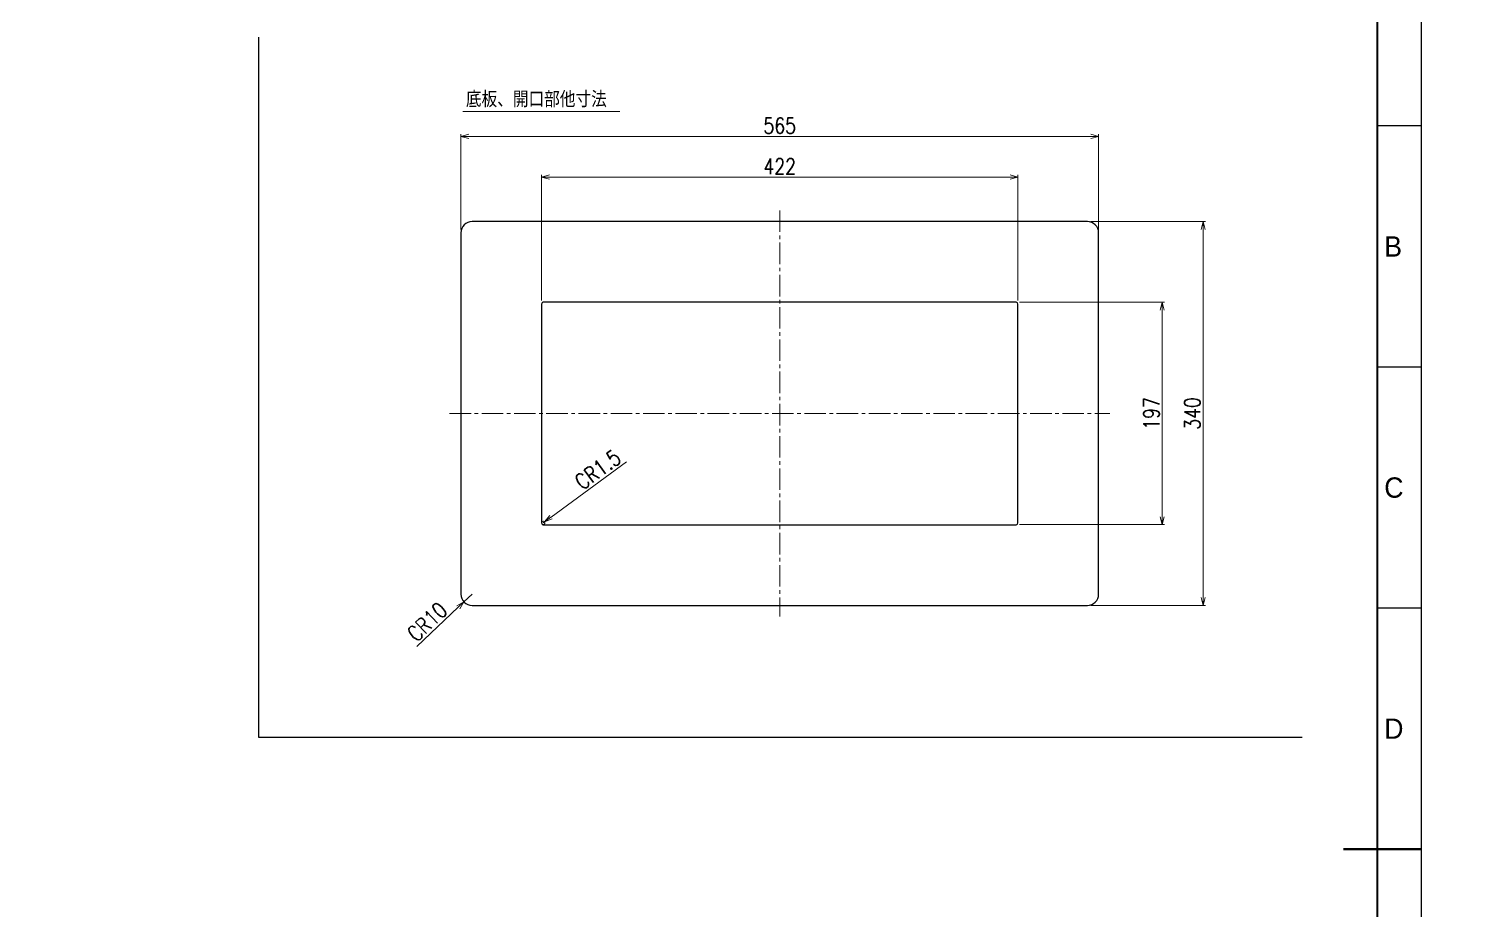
# Model space of a CAD drawing. Header units: millimetres. Extents: x 0 to 51411, y 0 to 16902.
# Drawn here: x 24248 to 25524, y 1425 to 2206 of the extents above; entities that cross this region are included whole.
import ezdxf
from ezdxf import colors
from ezdxf.entities.mleader import LeaderData, LeaderLine
from ezdxf.enums import TextEntityAlignment as Align
from ezdxf.math import Vec2, Vec3

# ---------------------------------------------------------------- set-up
doc = ezdxf.new("R2010")
doc.units = ezdxf.units.MM
doc.linetypes.add('CENTER2', pattern=[28.575, 19.05, -3.175, 3.175, -3.175])
for name, color, linetype, lineweight in [('01_外形線', 7, 'Continuous', 25), ('04_中心線', 1, 'CENTER2', 9), ('06_文字', 7, 'Continuous', 13), ('07_寸法線', 3, 'Continuous', 9), ('99_図枠', 7, 'Continuous', 40)]:
    doc.layers.add(name, color=color, linetype=linetype, lineweight=lineweight)
doc.styles.add('KSS_TXT', font='txt.shx', dxfattribs={"bigfont": 'extfont2.shx'})
doc.styles.get("Standard").update_dxf_attribs({"font": 'arial.ttf'})
doc.styles.add('寸法用', font='simplex.shx', dxfattribs={"width": 0.8, "bigfont": '@extfont2.shx'})
doc.styles.add('表題用', font='MS PGothic.ttf')
doc.dimstyles.new('機械製図用', dxfattribs={"dimtxt": 3.5, "dimasz": 3.5, "dimexe": 2, "dimexo": 0, "dimgap": 1.2, "dimtad": 1, "dimdsep": 46, "dimtxsty": '寸法用', "dimblk": 'OPEN30', "dimcen": 0, "dimclrd": 256, "dimclre": 256, "dimclrt": 7, "dimazin": 2, "dimtm": 1e-09, "dimtfac": 0.75, "dimtmove": 0, "dimatfit": 3, "dimldrblk": 'OPEN30', "dimfxl": 1, "dimlwd": -1, "dimlwe": -1, "dimarcsym": 0})

# ---------------------------------------------------------------- blocks, each defined once
blk = doc.blocks.new('_Open30')
at = {"color": 0, "linetype": 'ByBlock', "lineweight": -2}
for p, q in [((-1, 0.27), (0, 0)), ((0, 0), (-1, -0.27)), ((0, 0), (-1, 0))]:
    blk.add_line(p, q, dxfattribs=at)
blk = doc.blocks.new('*D1161')
at = {"layer": '07_寸法線', "transparency": 16777216}
for p, q in [((25188.5, 2035.6), (25290.1, 2035.6)), ((25288.1, 2028.6), (25288.1, 1702.6)), ((25188.5, 1695.6), (25290.1, 1695.6))]:
    blk.add_line(p, q, dxfattribs=at)
at = {"layer": 'Defpoints', "color": 0, "transparency": 16777216}
for p in [(25185.5, 2035.6), (25185.5, 1695.6), (25288.1, 1695.6)]:
    blk.add_point(p, dxfattribs=at)
at = {"layer": '07_寸法線', "transparency": 16777216, "xscale": 7, "yscale": 7, "zscale": 7}
for p, rotation in [((25288.1, 2035.6), 90), ((25288.1, 1695.6), 270)]:
    blk.add_blockref('_Open30', p, dxfattribs=dict(at, rotation=rotation))
at = {"layer": '07_寸法線', "color": 7, "transparency": 16777216, "insert": (25278.6, 1865.6), "char_height": 14, "attachment_point": 5, "rotation": 90, "style": '寸法用'}
blk.add_mtext('340', dxfattribs=at)
blk = doc.blocks.new('*D1162')
at = {"layer": '07_寸法線', "transparency": 16777216}
for p, q in [((24630.5, 2028.6), (24630.5, 2113.1)), ((25188.5, 2111.1), (24637.5, 2111.1)), ((25195.5, 2021.4), (25195.5, 2113.1))]:
    blk.add_line(p, q, dxfattribs=at)
at = {"layer": 'Defpoints', "color": 0, "transparency": 16777216}
for p in [(24630.5, 2111.1), (24630.5, 2025.6), (25195.5, 2018.4)]:
    blk.add_point(p, dxfattribs=at)
at = {"layer": '07_寸法線', "transparency": 16777216, "xscale": 7, "yscale": 7, "zscale": 7, "rotation": 180}
blk.add_blockref('_Open30', (24630.5, 2111.1), dxfattribs=at)
at = {"layer": '07_寸法線', "transparency": 16777216, "xscale": 7, "yscale": 7, "zscale": 7}
blk.add_blockref('_Open30', (25195.5, 2111.1), dxfattribs=at)
at = {"layer": '07_寸法線', "color": 7, "transparency": 16777216, "insert": (24913, 2120.6), "char_height": 14, "attachment_point": 5, "style": '寸法用'}
blk.add_mtext('565', dxfattribs=at)
blk = doc.blocks.new('*D1166')
at = {"layer": '07_寸法線', "transparency": 16777216}
for p, q in [((24702, 1965.6), (24702, 2077)), ((25117, 2075), (24709, 2075)), ((25124, 1965.6), (25124, 2077))]:
    blk.add_line(p, q, dxfattribs=at)
at = {"layer": 'Defpoints', "color": 0, "transparency": 16777216}
for p in [(24702, 2075), (24702, 1962.6), (25124, 1962.6)]:
    blk.add_point(p, dxfattribs=at)
at = {"layer": '07_寸法線', "transparency": 16777216, "xscale": 7, "yscale": 7, "zscale": 7, "rotation": 180}
blk.add_blockref('_Open30', (24702, 2075), dxfattribs=at)
at = {"layer": '07_寸法線', "transparency": 16777216, "xscale": 7, "yscale": 7, "zscale": 7}
blk.add_blockref('_Open30', (25124, 2075), dxfattribs=at)
at = {"layer": '07_寸法線', "color": 7, "transparency": 16777216, "insert": (24913, 2084.5), "char_height": 14, "attachment_point": 5, "style": '寸法用'}
blk.add_mtext('422', dxfattribs=at)
blk = doc.blocks.new('*D1167')
at = {"layer": '07_寸法線', "transparency": 16777216}
for p, q in [((25125.5, 1964.1), (25253.8, 1964.1)), ((25251.8, 1957.1), (25251.8, 1774.1)), ((25125.5, 1767.1), (25253.8, 1767.1))]:
    blk.add_line(p, q, dxfattribs=at)
at = {"layer": 'Defpoints', "color": 0, "transparency": 16777216}
for p in [(25122.5, 1964.1), (25122.5, 1767.1), (25251.8, 1767.1)]:
    blk.add_point(p, dxfattribs=at)
at = {"layer": '07_寸法線', "transparency": 16777216, "xscale": 7, "yscale": 7, "zscale": 7}
for p, rotation in [((25251.8, 1964.1), 90), ((25251.8, 1767.1), 270)]:
    blk.add_blockref('_Open30', p, dxfattribs=dict(at, rotation=rotation))
at = {"layer": '07_寸法線', "color": 7, "transparency": 16777216, "insert": (25242.3, 1865.6), "char_height": 14, "attachment_point": 5, "rotation": 90, "style": '寸法用'}
blk.add_mtext('197', dxfattribs=at)
blk = doc.blocks.new('*D1172')
at = {"layer": '07_寸法線', "transparency": 16777216}
for p, q in [((24640.5, 1705.6), (24633.3, 1698.7)), ((24591.6, 1659.2), (24628.2, 1693.9))]:
    blk.add_line(p, q, dxfattribs=at)
at = {"layer": 'Defpoints', "color": 0, "transparency": 16777216}
for p in [(24633.3, 1698.7), (24640.5, 1705.6)]:
    blk.add_point(p, dxfattribs=at)
at = {"layer": '07_寸法線', "transparency": 16777216, "xscale": 7, "yscale": 7, "zscale": 7, "rotation": 43.4863604931793}
blk.add_blockref('_Open30', (24633.3, 1698.7), dxfattribs=at)
at = {"layer": '07_寸法線', "color": 7, "transparency": 16777216, "insert": (24600.8, 1681), "char_height": 14, "attachment_point": 5, "rotation": 43.4864, "style": '寸法用'}
blk.add_mtext('CR10', dxfattribs=at)
blk = doc.blocks.new('*D1173')
at = {"layer": '07_寸法線', "transparency": 16777216}
for p, q in [((24777.2, 1822.7), (24710.4, 1773.6)), ((24703.5, 1768.6), (24704.7, 1769.5))]:
    blk.add_line(p, q, dxfattribs=at)
blk.add_arc((24703.5, 1768.6), 1.5, 270, 112.7216, dxfattribs=at)
at = {"layer": 'Defpoints', "color": 0, "transparency": 16777216}
for p in [(24703.5, 1768.6), (24704.7, 1769.5)]:
    blk.add_point(p, dxfattribs=at)
at = {"layer": '07_寸法線', "transparency": 16777216, "xscale": 7, "yscale": 7, "zscale": 7, "rotation": 216.3272322258299}
blk.add_blockref('_Open30', (24704.7, 1769.5), dxfattribs=at)
at = {"layer": '07_寸法線', "color": 7, "transparency": 16777216, "insert": (24751.9, 1815.9), "char_height": 14, "attachment_point": 5, "rotation": 36.3272, "style": '寸法用'}
blk.add_mtext('CR1.5', dxfattribs=at)
blk = doc.blocks.new('AM_BALLOON1')
at = {"transparency": 16777216}
blk.add_circle((0, 0), 5, dxfattribs=at)
blk.add_attdef('B_NUMBER', text='', height=3, dxfattribs=at).set_placement((0, 0), align=Align.MIDDLE_CENTER)
blk = doc.blocks.new('_OPEN')
at = {"color": 0, "linetype": 'ByBlock'}
for p, q in [((-1, 0.17), (0, 0)), ((0, 0), (-1, -0.17)), ((0, 0), (-1, 0))]:
    blk.add_line(p, q, dxfattribs=at)

msp = doc.modelspace()

# ---------------------------------------------------------------- linework, layer by layer
at = {"layer": '01_外形線'}
for p, q in [((24451.384, 2198.957), (24451.384, 1578.746)), ((24451.384, 1578.746), (25375.925, 1578.746))]:
    msp.add_line(p, q, dxfattribs=at)
for points in [[(24640.515, 1695.564), (25185.515, 1695.564, 0.41421356), (25195.515, 1705.564), (25195.515, 2025.564, 0.41421356), (25185.515, 2035.564), (24640.515, 2035.564, 0.41421356), (24630.515, 2025.564), (24630.515, 1705.564, 0.41421356)], [(24703.515, 1767.064), (25122.515, 1767.064, 0.41421356), (25124.015, 1768.564), (25124.015, 1962.564, 0.41421356), (25122.515, 1964.064), (24703.515, 1964.064, 0.41421356), (24702.015, 1962.564), (24702.015, 1768.564, 0.41421356)]]:
    msp.add_lwpolyline(points, format="xyb", close=True, dxfattribs=at)
at = {"layer": '04_中心線'}
for p, q in [((24913.015, 2045.564), (24913.015, 1685.564)), ((24620.515, 1865.564), (25205.515, 1865.564))]:
    msp.add_line(p, q, dxfattribs=at)
at = {"layer": '07_寸法線'}
msp.add_line((24632.426, 2133.13), (24771.494, 2133.13), dxfattribs=at)
at = {"layer": '99_図枠', "lineweight": 25}
for p, q in [((25481.54, 2120.372), (25442.54, 2120.372)), ((25481.54, 1906.755), (25442.54, 1906.755)), ((25481.54, 1693.137), (25442.54, 1693.137))]:
    msp.add_line(p, q, dxfattribs=at)
at = {"layer": '99_図枠', "lineweight": 53}
msp.add_line((25481.54, 1479.52), (25412.54, 1479.52), dxfattribs=at)
at = {"layer": '99_図枠'}
msp.add_lwpolyline([(23181.74, 664.051), (25442.54, 664.051), (25442.54, 2294.989), (23181.74, 2294.989)], close=True, dxfattribs=at)
at = {"layer": 'Defpoints'}
msp.add_lwpolyline([(23064.86, 625.051), (25481.54, 625.051), (25481.54, 2333.989), (23064.86, 2333.989)], close=True, dxfattribs=at)

# ---------------------------------------------------------------- texts
at = {"layer": '06_文字', "color": 3, "style": 'KSS_TXT', "width": 0.9}
msp.add_text('底板、開口部他寸法', height=14, dxfattribs=at).set_placement((24635.041, 2136.903))
at = {"layer": '99_図枠', "lineweight": 13, "style": '表題用'}
for s, p in [('B', (25448.54, 2013.563)), ('C', (25448.54, 1799.946)), ('D', (25448.54, 1586.329))]:
    msp.add_text(s, height=18, dxfattribs=at).set_placement(p, align=Align.MIDDLE_LEFT)

# ---------------------------------------------------------------- dimensions: what is measured, and where the dimension line sits
at = {"layer": '07_寸法線'}
for base, p1, p2, picture, middle in [((24630.515, 2111.149), (25195.515, 2018.406), (24630.515, 2025.564), '*D1162', (24913.015, 2120.649)), ((24702.015, 2074.959), (25124.015, 1962.564), (24702.015, 1962.564), '*D1166', (24913.015, 2084.459))]:
    dim = msp.add_linear_dim(base=base, p1=p1, p2=p2, dimstyle='機械製図用', override={"dimtxt": 14, "dimasz": 7, "dimexo": 3, "dimgap": 2.5}, dxfattribs=at)
    dim.commit()
    dim.dimension.update_dxf_attribs({"geometry": picture, "text_midpoint": middle})
for base, p1, p2, picture, middle in [((25288.05, 1695.564), (25185.515, 2035.564), (25185.515, 1695.564), '*D1161', (25278.55, 1865.564)), ((25251.839, 1767.064), (25122.515, 1964.064), (25122.515, 1767.064), '*D1167', (25242.339, 1865.564))]:
    dim = msp.add_linear_dim(base=base, p1=p1, p2=p2, angle=90, dimstyle='機械製図用', override={"dimtxt": 14, "dimasz": 7, "dimexo": 3, "dimgap": 2.5}, dxfattribs=at)
    dim.commit()
    dim.dimension.update_dxf_attribs({"geometry": picture, "text_midpoint": middle})
dim = msp.add_radius_dim(center=(24703.515, 1768.564), mpoint=(24704.723, 1769.452), text='C<>', dimstyle='機械製図用', override={"dimtxt": 14, "dimasz": 7, "dimgap": 2.5}, dxfattribs=at)
dim.commit()
dim.dimension.update_dxf_attribs({"geometry": '*D1173', "text_midpoint": (24757.541, 1808.289), "dimtype": 164})
dim = msp.add_radius_dim(center=(24640.515, 1705.564), mpoint=(24633.26, 1698.682), text='C<>', dimstyle='機械製図用', override={"dimtxt": 14, "dimasz": 7, "dimgap": 2.5}, dxfattribs=at)
dim.commit()
dim.dimension.update_dxf_attribs({"geometry": '*D1172', "text_midpoint": (24600.82, 1681.006)})

# ---------------------------------------------------------------- leaders
ml = msp.add_multileader_block('Standard', dxfattribs=at)
ml.set_content('AM_BALLOON1', color=256, scale=7.08707045)
ml.set_attribute('B_NUMBER', '28', width=0)
ml.set_leader_properties(color=256, linetype='ByLayer', lineweight=-1)
ml.set_arrow_properties(name='OPEN')
ml.build(insert=Vec2(0, 0))
ml.multileader.update_dxf_attribs({"leader_type": 0, "has_dogleg": 0, "text_right_attachment_type": 6, "dogleg_length": 0, "arrow_head_size": 3.544, "scale": 2.5, "block_connection_type": 1})
ctx = ml.context
ctx.base_point, ctx.scale, ctx.char_height, ctx.arrow_head_size, ctx.landing_gap_size, ctx.plane_origin = Vec3(32779.868, 3275.518), 2.5, 7.087, 3.544, 3.544, Vec3(32779.868, 3275.518)
ctx.right_attachment, ctx.attachment_type = 6, 1
notes = []
notes.append((ctx, [(0, (0, 0, 0), (0, 0), (1, 0), 1, [])]))
ctx.block.insert = Vec3(32779.868, 3275.518)
ml = msp.add_multileader_block('Standard', dxfattribs=at)
ml.set_content('AM_BALLOON1', color=256, scale=7.08707045)
ml.set_attribute('B_NUMBER', '29', width=0)
ml.set_leader_properties(color=256, linetype='ByLayer', lineweight=-1)
ml.set_arrow_properties(name='OPEN')
ml.build(insert=Vec2(0, 0))
ml.multileader.update_dxf_attribs({"leader_type": 0, "has_dogleg": 0, "text_right_attachment_type": 6, "dogleg_length": 0, "arrow_head_size": 3.544, "scale": 2.5, "block_connection_type": 1})
ctx = ml.context
ctx.base_point, ctx.scale, ctx.char_height, ctx.arrow_head_size, ctx.landing_gap_size, ctx.plane_origin = Vec3(34667.768, 3275.518), 2.5, 7.087, 3.544, 3.544, Vec3(34667.768, 3275.518)
ctx.right_attachment, ctx.attachment_type = 6, 1
notes.append((ctx, [(0, (0, 0, 0), (0, 0), (1, 0), 1, [])]))
ctx.block.insert = Vec3(34667.768, 3275.518)
ml = msp.add_multileader_block('Standard', dxfattribs=at)
ml.set_content('AM_BALLOON1', color=256, scale=7.08707045)
ml.set_attribute('B_NUMBER', '27', width=0)
ml.set_leader_properties(color=256, linetype='ByLayer', lineweight=-1)
ml.set_arrow_properties(name='OPEN')
ml.build(insert=Vec2(0, 0))
ml.multileader.update_dxf_attribs({"leader_type": 0, "has_dogleg": 0, "text_right_attachment_type": 6, "dogleg_length": 0, "arrow_head_size": 3.544, "scale": 2.5, "block_connection_type": 1})
ctx = ml.context
ctx.base_point, ctx.scale, ctx.char_height, ctx.arrow_head_size, ctx.landing_gap_size, ctx.plane_origin = Vec3(30037.828, 2881.684), 2.5, 7.087, 3.544, 3.544, Vec3(30037.828, 2881.684)
ctx.right_attachment, ctx.attachment_type = 6, 1
notes.append((ctx, [(0, (0, 0, 0), (0, 0), (1, 0), 1, [])]))
ctx.block.insert = Vec3(30037.828, 2881.684)
ml = msp.add_multileader_block('Standard', dxfattribs=at)
ml.set_content('AM_BALLOON1', color=256, scale=7.08707045)
ml.set_attribute('B_NUMBER', '26', width=0)
ml.set_leader_properties(color=256, linetype='ByLayer', lineweight=-1)
ml.set_arrow_properties(name='OPEN')
ml.build(insert=Vec2(0, 0))
ml.multileader.update_dxf_attribs({"leader_type": 0, "has_dogleg": 0, "text_right_attachment_type": 6, "dogleg_length": 0, "arrow_head_size": 3.544, "scale": 2.5, "block_connection_type": 1})
ctx = ml.context
ctx.base_point, ctx.scale, ctx.char_height, ctx.arrow_head_size, ctx.landing_gap_size, ctx.plane_origin = Vec3(28646.004, 2598.075), 2.5, 7.087, 3.544, 3.544, Vec3(28646.004, 2598.075)
ctx.right_attachment, ctx.attachment_type = 6, 1
notes.append((ctx, [(0, (0, 0, 0), (0, 0), (1, 0), 1, [])]))
ctx.block.insert = Vec3(28646.004, 2598.075)
ml = msp.add_multileader_block('Standard', dxfattribs=at)
ml.set_content('AM_BALLOON1', color=256, scale=5.62465909)
ml.set_attribute('B_NUMBER', '20', width=0)
ml.set_leader_properties(color=256, linetype='ByLayer', lineweight=-1)
ml.set_arrow_properties(name='OPEN')
ml.build(insert=Vec2(0, 0))
ml.multileader.update_dxf_attribs({"leader_type": 0, "has_dogleg": 0, "text_right_attachment_type": 6, "dogleg_length": 0, "arrow_head_size": 2.812, "scale": 2.5, "block_connection_type": 1})
ctx = ml.context
ctx.base_point, ctx.scale, ctx.char_height, ctx.arrow_head_size, ctx.landing_gap_size, ctx.plane_origin = Vec3(25957.692, 2209.708), 2.5, 5.625, 2.812, 2.812, Vec3(25957.692, 2209.708)
ctx.right_attachment, ctx.attachment_type = 6, 1
notes.append((ctx, [(0, (0, 0, 0), (0, 0), (1, 0), 1, [])]))
ctx.block.insert = Vec3(25957.692, 2209.708)
ml = msp.add_multileader_block('Standard', dxfattribs=at)
ml.set_content('AM_BALLOON1', color=256, scale=5.62465909)
ml.set_attribute('B_NUMBER', '23', width=0)
ml.set_leader_properties(color=256, linetype='ByLayer', lineweight=-1)
ml.set_arrow_properties(name='OPEN')
ml.build(insert=Vec2(0, 0))
ml.multileader.update_dxf_attribs({"leader_type": 0, "has_dogleg": 0, "text_right_attachment_type": 6, "dogleg_length": 0, "arrow_head_size": 2.812, "scale": 2.5, "block_connection_type": 1})
ctx = ml.context
ctx.base_point, ctx.scale, ctx.char_height, ctx.arrow_head_size, ctx.landing_gap_size, ctx.plane_origin = Vec3(27229.911, 2209.708), 2.5, 5.625, 2.812, 2.812, Vec3(27229.911, 2209.708)
ctx.right_attachment, ctx.attachment_type = 6, 1
notes.append((ctx, [(0, (0, 0, 0), (0, 0), (1, 0), 1, [])]))
ctx.block.insert = Vec3(27229.911, 2209.708)
ml = msp.add_multileader_block('Standard', dxfattribs=at)
ml.set_content('AM_BALLOON1', color=256, scale=4.99969697)
ml.set_attribute('B_NUMBER', '30', width=0)
ml.set_leader_properties(color=256, linetype='ByLayer', lineweight=-1)
ml.set_arrow_properties(name='OPEN')
ml.build(insert=Vec2(0, 0))
ml.multileader.update_dxf_attribs({"leader_type": 0, "has_dogleg": 0, "text_right_attachment_type": 6, "dogleg_length": 0, "arrow_head_size": 2.5, "scale": 2.5, "block_connection_type": 1})
ctx = ml.context
ctx.base_point, ctx.scale, ctx.char_height, ctx.arrow_head_size, ctx.landing_gap_size, ctx.plane_origin = Vec3(36368.352, 1874.031), 2.5, 5, 2.5, 2.5, Vec3(36368.352, 1874.031)
ctx.right_attachment, ctx.attachment_type = 6, 1
notes.append((ctx, [(0, (0, 0, 0), (0, 0), (1, 0), 1, [])]))
ctx.block.insert = Vec3(36368.352, 1874.031)
ml = msp.add_multileader_block('Standard', dxfattribs=at)
ml.set_content('AM_BALLOON1', color=256, scale=4.99969697)
ml.set_attribute('B_NUMBER', '31', width=0)
ml.set_leader_properties(color=256, linetype='ByLayer', lineweight=-1)
ml.set_arrow_properties(name='OPEN')
ml.build(insert=Vec2(0, 0))
ml.multileader.update_dxf_attribs({"leader_type": 0, "has_dogleg": 0, "text_right_attachment_type": 6, "dogleg_length": 0, "arrow_head_size": 2.5, "scale": 2.5, "block_connection_type": 1})
ctx = ml.context
ctx.base_point, ctx.scale, ctx.char_height, ctx.arrow_head_size, ctx.landing_gap_size, ctx.plane_origin = Vec3(37494.708, 1874.031), 2.5, 5, 2.5, 2.5, Vec3(37494.708, 1874.031)
ctx.right_attachment, ctx.attachment_type = 6, 1
notes.append((ctx, [(0, (0, 0, 0), (0, 0), (1, 0), 1, [])]))
ctx.block.insert = Vec3(37494.708, 1874.031)
ml = msp.add_multileader_block('Standard', dxfattribs=at)
ml.set_content('AM_BALLOON1', color=256, scale=5.62465909)
ml.set_attribute('B_NUMBER', '21', width=0)
ml.set_leader_properties(color=256, linetype='ByLayer', lineweight=-1)
ml.set_arrow_properties(name='OPEN')
ml.build(insert=Vec2(0, 0))
ml.multileader.update_dxf_attribs({"leader_type": 0, "has_dogleg": 0, "text_right_attachment_type": 6, "dogleg_length": 0, "arrow_head_size": 2.812, "scale": 2.5, "block_connection_type": 1})
ctx = ml.context
ctx.base_point, ctx.scale, ctx.char_height, ctx.arrow_head_size, ctx.landing_gap_size, ctx.plane_origin = Vec3(25957.692, 1752.745), 2.5, 5.625, 2.812, 2.812, Vec3(25957.692, 1752.745)
ctx.right_attachment, ctx.attachment_type = 6, 1
notes.append((ctx, [(0, (0, 0, 0), (0, 0), (1, 0), 1, [])]))
ctx.block.insert = Vec3(25957.692, 1752.745)
ml = msp.add_multileader_block('Standard', dxfattribs=at)
ml.set_content('AM_BALLOON1', color=256, scale=5.62465909)
ml.set_attribute('B_NUMBER', '24', width=0)
ml.set_leader_properties(color=256, linetype='ByLayer', lineweight=-1)
ml.set_arrow_properties(name='OPEN')
ml.build(insert=Vec2(0, 0))
ml.multileader.update_dxf_attribs({"leader_type": 0, "has_dogleg": 0, "text_right_attachment_type": 6, "dogleg_length": 0, "arrow_head_size": 2.812, "scale": 2.5, "block_connection_type": 1})
ctx = ml.context
ctx.base_point, ctx.scale, ctx.char_height, ctx.arrow_head_size, ctx.landing_gap_size, ctx.plane_origin = Vec3(27229.911, 1649.936), 2.5, 5.625, 2.812, 2.812, Vec3(27229.911, 1649.936)
ctx.right_attachment, ctx.attachment_type = 6, 1
notes.append((ctx, [(0, (0, 0, 0), (0, 0), (1, 0), 1, [])]))
ctx.block.insert = Vec3(27229.911, 1649.936)
ml = msp.add_multileader_block('Standard', dxfattribs=at)
ml.set_content('AM_BALLOON1', color=256, scale=3.49978788)
ml.set_attribute('B_NUMBER', '1', width=0)
ml.set_leader_properties(color=256, linetype='ByLayer', lineweight=-1)
ml.set_arrow_properties(name='OPEN')
ml.build(insert=Vec2(0, 0))
ml.multileader.update_dxf_attribs({"leader_type": 0, "has_dogleg": 0, "text_right_attachment_type": 6, "dogleg_length": 0, "arrow_head_size": 1.75, "scale": 2.5, "block_connection_type": 1})
ctx = ml.context
ctx.base_point, ctx.scale, ctx.char_height, ctx.arrow_head_size, ctx.landing_gap_size, ctx.plane_origin = Vec3(43910.767, 1565.525), 2.5, 3.5, 1.75, 1.75, Vec3(43910.767, 1565.525)
ctx.right_attachment, ctx.attachment_type = 6, 1
notes.append((ctx, [(0, (0, 0, 0), (0, 0), (1, 0), 1, [])]))
ctx.block.insert = Vec3(43910.767, 1565.525)
for ctx, leaders in notes:
    for number, flags, end, landing, length, lines in leaders:
        leader = LeaderData()
        leader.index, (leader.has_last_leader_line, leader.has_dogleg_vector, leader.attachment_direction) = number, flags
        leader.last_leader_point, leader.dogleg_vector, leader.dogleg_length = Vec3(end), Vec3(landing), length
        for number, points, colour, breaks in lines:
            line = LeaderLine()
            line.index, line.vertices, line.color, line.breaks = number, Vec3.list(points), colors.encode_raw_color(colour), breaks
            leader.lines.append(line)
        ctx.leaders.append(leader)

doc.saveas('drawing.dxf')
